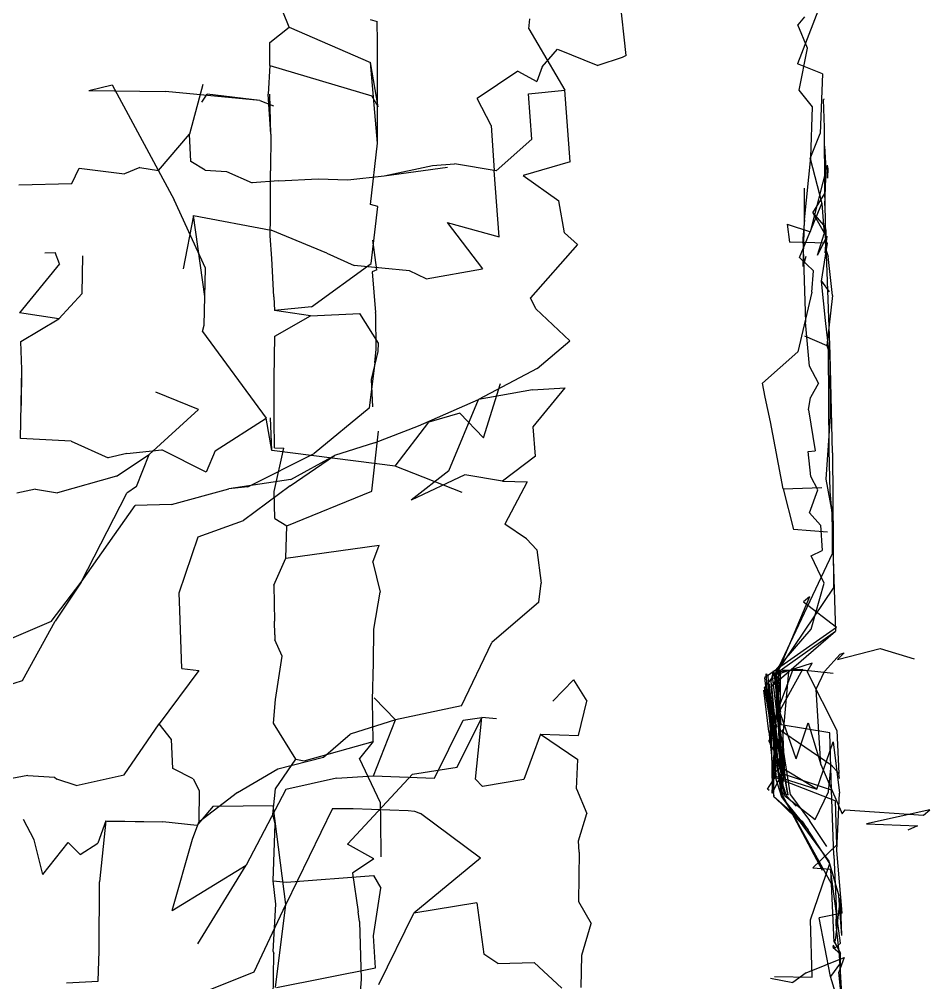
# Model space of a CAD drawing. Extents: x -23.68 to -18.89, y 7.35 to 15.59.
# Drawn here: x -22.01 to -18.95, y 8.992 to 12.233 of the extents above; entities that cross this region are included whole.
import ezdxf

# ---------------------------------------------------------------- set-up
doc = ezdxf.new("R2010")
doc.units = 0

msp = doc.modelspace()

# ---------------------------------------------------------------- linework, layer by layer
at = {"layer": 'SKELETON'}
for p, q in [((-19.969999, 12.111, -1.114), (-20.004, 12.423, -1.121)), ((-21.103001, 12.206, 2.561), (-21.15, 12.325, 2.424)), ((-19.323999, 12.266, -0.994), (-19.393999, 12.083, -1.103)), ((-20.830999, 12.232, 2.539), (-20.806999, 12.225, 2.537)), ((-20.806, 12.156, 2.536), (-20.806999, 12.225, 2.537)), ((-20.297001, 12.201, 2.908), (-20.294001, 12.234, 2.905)), ((-19.371, 12.241, 4.017), (-19.393, 12.214, 4.016)), ((-21.167999, 12.155, 2.457), (-21.103001, 12.206, 2.561)), ((-21.103001, 12.206, 2.561), (-20.83, 12.088, 2.54)), ((-20.297001, 12.201, 2.908), (-20.176001, 11.994, 2.84)), ((-19.361, 12.136, 4.029), (-19.393, 12.214, 4.016)), ((-21.167999, 12.078, 2.505), (-21.167999, 12.155, 2.457)), ((-20.806, 11.816, 2.536), (-20.806, 12.156, 2.536)), ((-20.253, 12.073, -1.107), (-20.201, 12.132, -1.115)), ((-20.201, 12.132, -1.115), (-20.066, 12.077, -1.113)), ((-19.389, 11.995, 4.009), (-19.361, 12.136, 4.029)), ((-20.806, 11.816, 2.536), (-20.83, 12.088, 2.54)), ((-20.804001, 11.938, 2.536), (-20.83, 12.088, 2.54)), ((-19.983999, 12.104, -1.112), (-20.066, 12.077, -1.113)), ((-19.969999, 12.111, -1.114), (-19.983999, 12.104, -1.112)), ((-21.167999, 12.078, 2.505), (-21.174, 11.981, 2.55)), ((-21.167999, 12.078, 2.505), (-20.825001, 11.976, 2.536)), ((-20.334, 12.058, -0.98), (-20.471001, 11.966, -1.112)), ((-20.334, 12.058, -0.98), (-20.271, 12.024, -1.003)), ((-20.253, 12.073, -1.107), (-20.271, 12.024, -1.003)), ((-19.309999, 12.049, -1.094), (-19.393999, 12.083, -1.103)), ((-19.309999, 12.049, -1.094), (-19.318001, 11.849, -1.106)), ((-21.775999, 11.993, -1.111), (-21.698, 12.012, -1.104)), ((-21.775999, 11.993, -1.111), (-21.518, 11.99, -1.117)), ((-21.698, 12.012, -1.104), (-21.489, 11.626, -1.106)), ((-21.201, 11.96, -1.122), (-21.518, 11.99, -1.117)), ((-21.393, 12.014, 3.227), (-21.438, 11.846, 3.224)), ((-20.299, 11.982, 2.909), (-20.176001, 11.994, 2.84)), ((-20.159, 11.753, 2.833), (-20.176001, 11.994, 2.84)), ((-19.344, 11.939, 4.013), (-19.389, 11.995, 4.009)), ((-21.396999, 11.954, -1.464), (-21.379, 11.981, -1.118)), ((-21.201, 11.96, -1.122), (-21.379, 11.981, -1.118)), ((-21.201, 11.96, -1.122), (-21.156, 11.942, -1.123)), ((-21.165001, 11.847, 2.499), (-21.174, 11.981, 2.55)), ((-21.165001, 11.847, 2.499), (-21.167999, 11.981, 2.362)), ((-21.167, 11.879, 2.371), (-21.167999, 11.981, 2.362)), ((-20.804001, 11.938, 2.536), (-20.825001, 11.976, 2.536)), ((-20.424, 11.876, -1.108), (-20.471001, 11.966, -1.112)), ((-20.287001, 11.83, 2.902), (-20.299, 11.982, 2.909)), ((-19.305, 11.964, 0.884), (-19.306999, 11.963, 0.891)), ((-19.304001, 11.869, 0.919), (-19.306999, 11.963, 0.891)), ((-19.35, 11.768, 4.029), (-19.344, 11.939, 4.013)), ((-20.424, 11.876, -1.108), (-20.414, 11.724, -1.109)), ((-19.302999, 11.658, 0.963), (-19.304001, 11.869, 0.919)), ((-21.542, 11.724, 3.215), (-21.438, 11.846, 3.224)), ((-21.433001, 11.755, 3.224), (-21.438, 11.846, 3.224)), ((-21.165001, 11.847, 2.499), (-21.166, 11.723, 2.37)), ((-20.287001, 11.83, 2.902), (-20.407, 11.723, 3.037)), ((-19.351999, 11.765, -1.104), (-19.318001, 11.849, -1.106)), ((-20.83, 11.61, 2.546), (-20.806, 11.816, 2.536)), ((-19.298, 11.73, 0.097), (-19.302, 11.806, 0.317)), ((-19.371, 11.558, 4.012), (-19.35, 11.768, 4.029)), ((-19.351999, 11.765, -1.104), (-19.313, 11.613, -0.992)), ((-21.833, 11.681, 3.105), (-21.809, 11.732, 3.157)), ((-21.809, 11.732, 3.157), (-21.656, 11.713, 3.197)), ((-21.605, 11.735, 3.175), (-21.656, 11.713, 3.197)), ((-21.605, 11.735, 3.175), (-21.542, 11.724, 3.215)), ((-21.385, 11.725, 3.228), (-21.433001, 11.755, 3.224)), ((-20.784, 11.706, 3.155), (-20.621, 11.741, 3.123)), ((-20.784, 11.706, 3.155), (-20.570999, 11.736, 3.108)), ((-20.621, 11.741, 3.123), (-20.547001, 11.747, 3.069)), ((-20.407, 11.723, 3.037), (-20.547001, 11.747, 3.069)), ((-20.159, 11.753, 2.833), (-20.316, 11.707, 2.944)), ((-19.351, 11.518, 2.838), (-19.292999, 11.742, 3.06)), ((-19.292, 11.736, 3.085), (-19.292999, 11.742, 3.06)), ((-19.292999, 11.699, 3.247), (-19.292, 11.736, 3.085)), ((-19.292, 11.732, 3.258), (-19.292999, 11.699, 3.247)), ((-21.385, 11.725, 3.228), (-21.313999, 11.721, 3.232)), ((-21.313999, 11.721, 3.232), (-21.226999, 11.683, 3.194)), ((-21.166, 11.698, 2.358), (-21.166, 11.723, 2.37)), ((-20.906, 11.693, 3.153), (-20.784, 11.706, 3.155)), ((-20.396999, 11.501, -1.029), (-20.414, 11.724, -1.109)), ((-20.316, 11.707, 2.944), (-20.197001, 11.622, 2.926)), ((-19.302, 11.607, 0.107), (-19.298, 11.73, 0.097)), ((-22.011, 11.676, 3.043), (-21.833, 11.681, 3.105)), ((-21.139, 11.69, 3.181), (-21.226999, 11.683, 3.194)), ((-21.166, 11.569, 2.37), (-21.166, 11.698, 2.358)), ((-21.139, 11.69, 3.181), (-21.006001, 11.696, 3.177)), ((-21.006001, 11.696, 3.177), (-20.906, 11.693, 3.153)), ((-19.371, 11.558, 4.012), (-19.371, 11.665, 4.014)), ((-19.343, 11.582, 0.439), (-19.302999, 11.647, 0.306)), ((-19.299, 11.505, 0.954), (-19.302999, 11.658, 0.963)), ((-19.302999, 11.647, 0.306), (-19.302, 11.607, 0.107)), ((-21.384001, 11.396, -1.119), (-21.489, 11.626, -1.106)), ((-20.805, 11.603, 2.535), (-20.83, 11.61, 2.546)), ((-20.827, 11.411, 2.536), (-20.805, 11.603, 2.535)), ((-20.177, 11.515, 2.915), (-20.197001, 11.622, 2.926)), ((-19.388, 11.432, -0.942), (-19.313, 11.613, -0.992)), ((-19.313, 11.613, -0.992), (-19.305, 11.511, -0.795)), ((-21.424999, 11.573, -1.122), (-21.459, 11.394, -1.07)), ((-21.386, 11.301, -1.137), (-21.424999, 11.573, -1.122)), ((-21.424999, 11.573, -1.122), (-21.163, 11.524, -1.119)), ((-21.167, 11.505, 2.548), (-21.166, 11.569, 2.37)), ((-19.343, 11.582, 0.439), (-19.299999, 11.533, 0.234)), ((-19.343, 11.582, 0.439), (-19.299, 11.505, 0.954)), ((-20.572001, 11.55, -1.042), (-20.396999, 11.501, -1.029)), ((-20.572001, 11.55, -1.042), (-20.452999, 11.394, -1.092)), ((-19.429001, 11.544, 2.838), (-19.421, 11.483, 2.715)), ((-19.429001, 11.544, 2.838), (-19.351, 11.518, 2.838)), ((-19.371, 11.558, 4.012), (-19.377001, 11.496, 4.023)), ((-19.375, 11.402, 4.019), (-19.371, 11.558, 4.012)), ((-21.160999, 11.428, 2.51), (-21.167, 11.505, 2.548)), ((-20.976, 11.446, -1.107), (-21.163, 11.524, -1.119)), ((-20.134001, 11.476, 2.834), (-20.177, 11.515, 2.915)), ((-19.327, 11.44, -0.61), (-19.305, 11.511, -0.795)), ((-19.299, 11.525, 0.13), (-19.301001, 11.447, -0.293)), ((-19.299, 11.459, 0.18), (-19.299999, 11.533, 0.234)), ((-19.299, 11.525, 0.13), (-19.299, 11.459, 0.18)), ((-19.285, 11.107, 1.222), (-19.299, 11.505, 0.954)), ((-19.296, 11.481, 0.949), (-19.299, 11.505, 0.954)), ((-20.808001, 11.39, 3.179), (-20.822001, 11.49, 3.179)), ((-20.134001, 11.476, 2.834), (-20.292, 11.296, 2.835)), ((-19.294001, 11.48, 2.661), (-19.421, 11.483, 2.715)), ((-19.377001, 11.496, 4.023), (-19.367001, 11.214, 4.037)), ((-19.327, 11.44, -0.61), (-19.295, 11.503, -0.422)), ((-19.313999, 11.352, 2.519), (-19.294001, 11.48, 2.661)), ((-19.301001, 11.447, -0.293), (-19.295, 11.503, -0.422)), ((-21.924, 11.447, -0.697), (-21.889, 11.449, -0.762)), ((-21.875, 11.41, -0.788), (-21.889, 11.449, -0.762)), ((-20.976, 11.446, -1.107), (-20.885, 11.405, -1.102)), ((-19.299, 11.459, 0.18), (-19.291, 11.435, 0.326)), ((-21.875, 11.41, -0.788), (-22.009001, 11.246, -0.796)), ((-21.799, 11.311, -1.106), (-21.796, 11.437, -1.11)), ((-21.155001, 11.3, 2.381), (-21.160999, 11.428, 2.51)), ((-21.028, 11.266, 2.579), (-20.827, 11.411, 2.536)), ((-19.341, 11.387, -1.092), (-19.388, 11.432, -0.942)), ((-19.375, 11.402, 4.019), (-19.365, 11.436, 4.037)), ((-19.277, 11.304, 0.349), (-19.291, 11.435, 0.326)), ((-21.389, 11.204, -1.142), (-21.384001, 11.396, -1.119)), ((-20.698999, 11.387, -1.107), (-20.885, 11.405, -1.102)), ((-20.808001, 11.39, 3.179), (-20.823999, 11.383, 3.182)), ((-20.823999, 11.383, 3.182), (-20.813, 11.247, 3.182)), ((-20.643, 11.36, -1.109), (-20.698999, 11.387, -1.107)), ((-20.643, 11.36, -1.109), (-20.452999, 11.394, -1.092)), ((-19.346001, 11.315, -1.103), (-19.341, 11.387, -1.092)), ((-19.299999, 11.22, 2.512), (-19.313999, 11.352, 2.519)), ((-19.313999, 11.352, 2.519), (-19.288, 11.316, 2.716)), ((-21.877001, 11.225, -0.795), (-21.799, 11.311, -1.106)), ((-19.346001, 11.315, -1.103), (-19.393, 11.115, -1.106)), ((-21.389, 11.204, -1.142), (-21.386, 11.301, -1.137)), ((-21.155001, 11.3, 2.381), (-21.152, 11.254, 2.506)), ((-20.274, 11.259, 2.89), (-20.292, 11.296, 2.835)), ((-19.277, 11.304, 0.349), (-19.296, 11.136, 0.561)), ((-21.877001, 11.225, -0.795), (-22.009001, 11.246, -0.796)), ((-21.028, 11.266, 2.579), (-21.152, 11.254, 2.506)), ((-21.031, 11.236, 2.567), (-21.152, 11.254, 2.506)), ((-20.812, 11.241, 3.182), (-20.813, 11.247, 3.182)), ((-20.274, 11.259, 2.89), (-20.16, 11.151, 2.843)), ((-22.004999, 11.149, -0.815), (-21.877001, 11.225, -0.795)), ((-21.150999, 11.167, 2.502), (-21.031, 11.236, 2.567)), ((-21.031, 11.236, 2.567), (-20.865, 11.243, 2.567)), ((-20.802999, 11.144, 2.536), (-20.865, 11.243, 2.567)), ((-20.811001, 11.122, 3.182), (-20.812, 11.241, 3.182)), ((-19.354, 11.066, 4.043), (-19.367001, 11.214, 4.037)), ((-19.285, 11.083, 2.499), (-19.299999, 11.22, 2.512)), ((-21.393999, 11.183, -1.117), (-21.389, 11.204, -1.142)), ((-21.393999, 11.183, -1.117), (-21.18, 10.891, -1.115)), ((-22.000999, 11.055, -0.833), (-22.004999, 11.149, -0.815)), ((-21.153, 11.026, 2.385), (-21.150999, 11.167, 2.502)), ((-20.268999, 11.058, 2.882), (-20.16, 11.151, 2.843)), ((-19.371, 11.168, 0.443), (-19.296, 11.136, 0.561)), ((-20.826, 11.021, 2.535), (-20.804001, 11.116, 2.538)), ((-20.815001, 11.079, 3.182), (-20.811001, 11.122, 3.182)), ((-20.804001, 11.116, 2.538), (-20.802999, 11.144, 2.536)), ((-19.393, 11.115, -1.106), (-19.511999, 11.009, -1.092)), ((-19.296, 11.136, 0.561), (-19.290001, 11.119, 0.624)), ((-19.288, 10.784, 0.91), (-19.290001, 11.119, 0.624)), ((-19.277, 10.775, 1.302), (-19.285, 11.107, 1.222)), ((-19.283001, 10.897, 2.552), (-19.285, 11.083, 2.499)), ((-22.006001, 10.823, -0.759), (-22.000999, 11.055, -0.833)), ((-22.003, 10.934, -0.837), (-22.000999, 11.055, -0.833)), ((-20.815001, 11.079, 3.182), (-20.834, 10.925, 3.187)), ((-20.268999, 11.058, 2.882), (-20.466, 10.954, 3.067)), ((-19.323999, 11.009, 4.012), (-19.354, 11.066, 4.043)), ((-21.153, 10.886, 2.386), (-21.153, 11.026, 2.385)), ((-20.822001, 10.929, 2.534), (-20.826, 11.021, 2.535)), ((-20.285, 10.987, 2.833), (-20.466, 10.954, 3.067)), ((-20.450001, 10.825, -1.102), (-20.393, 11.008, -1.102)), ((-20.285, 10.987, 2.833), (-20.174999, 10.993, 2.836)), ((-20.283001, 10.862, 2.832), (-20.174999, 10.993, 2.836)), ((-19.503, 10.962, -1.104), (-19.511999, 11.009, -1.092)), ((-19.323999, 11.009, 4.012), (-19.351, 10.961, 4.042)), ((-21.408001, 10.92, 3.221), (-21.551001, 10.979, 3.209)), ((-20.667999, 10.866, 3.144), (-20.466, 10.954, 3.067)), ((-20.566, 10.714, 3.117), (-20.466, 10.954, 3.067)), ((-19.485001, 10.879, -1.104), (-19.503, 10.962, -1.104)), ((-19.357, 10.919, 4.018), (-19.351, 10.961, 4.042)), ((-20.834, 10.925, 3.187), (-21.018999, 10.772, 3.218)), ((-21.408001, 10.92, 3.221), (-21.573999, 10.769, 3.203)), ((-21.351999, 10.782, -1.17), (-21.18, 10.891, -1.115)), ((-21.160999, 10.783, -1.11), (-21.18, 10.891, -1.115)), ((-21.160999, 10.783, -1.11), (-21.166, 10.892, -1.115)), ((-20.528999, 10.908, -1.101), (-20.634001, 10.878, -1.102)), ((-20.528999, 10.908, -1.101), (-20.450001, 10.825, -1.102)), ((-19.357, 10.919, 4.018), (-19.334999, 10.782, 4.037)), ((-19.298, 10.686, 2.532), (-19.283001, 10.897, 2.552)), ((-21.152, 10.792, 2.396), (-21.153, 10.886, 2.386)), ((-20.816, 10.808, 3.181), (-20.667999, 10.866, 3.144)), ((-20.747, 10.73, -1.107), (-20.634001, 10.878, -1.102)), ((-20.275, 10.764, 2.907), (-20.283001, 10.862, 2.832)), ((-19.443001, 10.654, -1.102), (-19.485001, 10.879, -1.104)), ((-20.825001, 10.646, 2.537), (-20.802999, 10.848, 2.537)), ((-21.836, 10.814, -1.103), (-22.006001, 10.823, -0.759)), ((-21.836, 10.814, -1.103), (-21.711, 10.758, -1.092)), ((-21.152, 10.792, 2.396), (-21.121, 10.79, 2.557)), ((-20.816, 10.808, 3.181), (-20.950001, 10.766, 3.196)), ((-21.649, 10.773, -1.106), (-21.711, 10.758, -1.092)), ((-21.683001, 10.696, 3.156), (-21.573999, 10.769, 3.203)), ((-21.649, 10.773, -1.106), (-21.531, 10.785, -1.107)), ((-21.615999, 10.662, 3.181), (-21.573999, 10.769, 3.203)), ((-21.382, 10.71, -1.086), (-21.531, 10.785, -1.107)), ((-21.351999, 10.782, -1.17), (-21.382, 10.71, -1.086)), ((-21.242001, 10.66, 3.228), (-21.018999, 10.772, 3.218)), ((-20.747, 10.73, -1.107), (-21.160999, 10.783, -1.11)), ((-21.153, 10.645, 2.385), (-21.121, 10.79, 2.557)), ((-21.1, 10.664, 3.211), (-20.950001, 10.766, 3.196)), ((-21.097, 10.685, 3.18), (-20.950001, 10.766, 3.196)), ((-20.275, 10.764, 2.907), (-20.386, 10.68, 3.024)), ((-19.358999, 10.779, 4.023), (-19.334999, 10.782, 4.037)), ((-19.35, 10.695, 4.02), (-19.358999, 10.779, 4.023)), ((-19.285, 10.645, 0.923), (-19.288, 10.784, 0.91)), ((-19.277, 10.775, 1.302), (-19.273001, 10.32, 1.476)), ((-20.521, 10.641, -1.1), (-20.747, 10.73, -1.107)), ((-21.683001, 10.696, 3.156), (-21.881001, 10.64, 3.127)), ((-20.566, 10.714, 3.117), (-20.693001, 10.615, 3.153)), ((-20.511999, 10.701, 3.046), (-20.693001, 10.615, 3.153)), ((-20.386, 10.68, 3.024), (-20.511999, 10.701, 3.046)), ((-19.326, 10.65, 4.038), (-19.35, 10.695, 4.02)), ((-21.615999, 10.662, 3.181), (-21.649, 10.639, 3.189)), ((-21.097, 10.685, 3.18), (-21.306, 10.654, 3.227)), ((-21.1, 10.664, 3.211), (-21.256001, 10.547, 3.229)), ((-20.386, 10.68, 3.024), (-20.302999, 10.677, 2.983)), ((-20.302999, 10.677, 2.983), (-20.378, 10.535, 3.031)), ((-19.277, 10.571, 2.509), (-19.298, 10.686, 2.532)), ((-21.955, 10.653, 3.09), (-22.018, 10.639, 3.08)), ((-21.955, 10.653, 3.09), (-21.881001, 10.64, 3.127)), ((-21.802, 10.34, 3.149), (-21.649, 10.639, 3.189)), ((-21.497999, 10.601, 3.212), (-21.306, 10.654, 3.227)), ((-21.242001, 10.66, 3.228), (-21.306, 10.654, 3.227)), ((-21.150999, 10.554, 2.367), (-21.153, 10.645, 2.385)), ((-21.111, 10.529, 2.56), (-20.825001, 10.646, 2.537)), ((-19.443001, 10.654, -1.102), (-19.313, 10.658, -1.102)), ((-19.443001, 10.654, -1.102), (-19.408001, 10.517, -1.098)), ((-19.354, 10.573, 4.018), (-19.326, 10.65, 4.038)), ((-19.280001, 10.594, 0.913), (-19.285, 10.645, 0.923)), ((-21.802, 10.34, 3.149), (-21.620001, 10.598, 3.199)), ((-21.497999, 10.601, 3.212), (-21.620001, 10.598, 3.199)), ((-19.316999, 10.532, 4.039), (-19.354, 10.573, 4.018)), ((-19.280001, 10.594, 0.913), (-19.267, 10.175, 1.044)), ((-19.277, 10.436, 2.513), (-19.277, 10.571, 2.509)), ((-21.409, 10.492, 3.221), (-21.256001, 10.547, 3.229)), ((-21.150999, 10.554, 2.367), (-21.111, 10.529, 2.56)), ((-20.305, 10.485, 2.996), (-20.378, 10.535, 3.031)), ((-19.316999, 10.532, 4.039), (-19.312, 10.446, 4.04)), ((-21.114, 10.42, 2.558), (-21.111, 10.529, 2.56)), ((-19.292999, 10.508, -1.099), (-19.408001, 10.517, -1.098)), ((-21.473, 10.304, 3.216), (-21.409, 10.492, 3.221)), ((-20.271, 10.449, 2.907), (-20.305, 10.485, 2.996)), ((-21.114, 10.42, 2.558), (-20.799999, 10.464, 2.535)), ((-20.822001, 10.407, 2.534), (-20.799999, 10.464, 2.535)), ((-20.271, 10.449, 2.907), (-20.256001, 10.336, 2.849)), ((-19.465, 10.037, 2.698), (-19.277, 10.436, 2.513)), ((-19.348, 10.428, 4.018), (-19.312, 10.446, 4.04)), ((-21.155001, 10.33, 2.515), (-21.114, 10.42, 2.558)), ((-20.822001, 10.407, 2.534), (-20.797001, 10.306, 2.563)), ((-19.305, 10.336, 4.04), (-19.348, 10.428, 4.018)), ((-21.903, 10.207, 3.119), (-21.802, 10.34, 3.149)), ((-21.802, 10.34, 3.149), (-21.889, 10.209, 3.123)), ((-21.155001, 10.33, 2.515), (-21.152, 10.209, 2.35)), ((-20.818001, 10.182, 2.534), (-20.797001, 10.306, 2.563)), ((-20.264, 10.273, 2.974), (-20.256001, 10.336, 2.849)), ((-19.471001, 10.027, 1.68), (-19.273001, 10.32, 1.476)), ((-19.348, 10.182, 4.029), (-19.305, 10.336, 4.04)), ((-21.469999, 10.245, 3.216), (-21.473, 10.304, 3.216)), ((-20.264, 10.273, 2.974), (-20.422001, 10.137, 3.056)), ((-19.354, 10.29, -1.076), (-19.469, 10.017, -1)), ((-19.354, 10.29, -1.076), (-19.374001, 10.274, -1.041)), ((-19.374001, 10.274, -1.041), (-19.263, 10.188, -0.661)), ((-21.464001, 10.049, 3.221), (-21.469999, 10.245, 3.216)), ((-21.999001, 10.009, 3.078), (-21.889, 10.209, 3.123)), ((-21.150999, 10.163, 2.36), (-21.152, 10.209, 2.35)), ((-21.903, 10.207, 3.119), (-22.261999, 10.054, 2.965)), ((-20.819, 10.069, 2.534), (-20.818001, 10.182, 2.534)), ((-19.495001, 10.026, -0.371), (-19.263, 10.188, -0.661)), ((-19.466999, 10.044, 4.154), (-19.348, 10.182, 4.029)), ((-21.150999, 10.163, 2.36), (-21.150999, 10.146, 2.357)), ((-21.125999, 10.091, 2.551), (-21.150999, 10.146, 2.357)), ((-19.481001, 9.99, 1.122), (-19.267, 10.175, 1.044)), ((-19.479, 10.024, 1.307), (-19.267, 10.175, 1.044)), ((-20.524, 9.924, 3.099), (-20.422001, 10.137, 3.056)), ((-19.26, 10.08, 4.998), (-19.115999, 10.117, 5.1)), ((-19.115999, 10.117, 5.1), (-19.002001, 10.082, 5.122)), ((-21.149, 9.945, 2.524), (-21.125999, 10.091, 2.551)), ((-19.304001, 10.039, 4.776), (-19.250999, 10.098, 4.821)), ((-19.238001, 10.102, 4.885), (-19.26, 10.08, 4.998)), ((-19.250999, 10.098, 4.821), (-19.238001, 10.102, 4.885)), ((-21.464001, 10.049, 3.221), (-21.406, 10.043, 3.221)), ((-20.823, 9.943, 2.538), (-20.819, 10.069, 2.534)), ((-19.476, 9.867, 3.925), (-19.377001, 10.047, 3.853)), ((-19.476, 9.867, 3.925), (-19.409, 10.047, 3.917)), ((-19.344999, 10.067, 1.513), (-19.471001, 10.027, 1.68)), ((-19.455999, 10.039, 3.688), (-19.377001, 10.047, 3.853)), ((-19.275, 10.033, 3.948), (-19.409, 10.047, 3.917)), ((-19.362, 10.038, 1.458), (-19.344999, 10.067, 1.513)), ((-21.406, 10.043, 3.221), (-21.540001, 9.863, 3.211)), ((-19.481001, 10.018, -0.768), (-19.504999, 9.985, -0.484)), ((-19.495001, 10.026, -0.371), (-19.504, 10.019, -0.245)), ((-19.486, 9.862, 0.022), (-19.504, 10.019, -0.245)), ((-19.486, 9.862, 0.022), (-19.5, 10.031, 0.056)), ((-19.5, 10.031, 0.056), (-19.493999, 10.024, 0.146)), ((-19.493999, 10.024, 0.146), (-19.482, 9.851, 0.316)), ((-19.476, 10.041, 3.358), (-19.483, 10.009, 3.47)), ((-19.451, 10.035, 0.825), (-19.481001, 9.99, 1.122)), ((-19.481001, 10.018, -0.768), (-19.469, 10.017, -1)), ((-19.479, 10.024, 1.307), (-19.458, 9.847, 1.515)), ((-19.476, 10.041, 3.358), (-19.451, 9.903, 3.317)), ((-19.471001, 9.815, 3.61), (-19.455999, 10.039, 3.688)), ((-19.455999, 9.832, 3.012), (-19.471001, 10.036, 3.02)), ((-19.451, 10.035, 0.825), (-19.471001, 9.836, 0.923)), ((-19.452999, 9.847, 1.815), (-19.471001, 10.027, 1.68)), ((-19.357, 10.041, 4.049), (-19.466999, 10.044, 4.154)), ((-19.466999, 10.044, 4.154), (-19.459999, 9.923, 4.225)), ((-19.451, 10.037, 1.837), (-19.466999, 10.028, 1.89)), ((-19.465, 10.037, 2.698), (-19.466999, 10.027, 2.861)), ((-19.466999, 10.027, 2.861), (-19.452999, 9.715, 3.01)), ((-19.448999, 9.86, 2.713), (-19.465, 10.037, 2.698)), ((-19.452999, 9.847, 1.815), (-19.451, 10.037, 1.837)), ((-19.445, 9.799, 2.114), (-19.424, 10.038, 2.16)), ((-19.362, 10.038, 1.458), (-19.261999, 9.841, 1.468)), ((-19.332001, 9.98, 4.676), (-19.304001, 10.039, 4.776)), ((-22.26, 9.926, 2.966), (-21.999001, 10.009, 3.078)), ((-20.146999, 10.011, 2.914), (-20.216999, 9.939, 2.968)), ((-20.146999, 10.011, 2.914), (-20.103001, 9.94, 2.836)), ((-19.483, 9.854, -0.278), (-19.504999, 9.985, -0.484)), ((-19.489, 9.998, 0.428), (-19.493999, 9.973, 0.324)), ((-19.48, 9.903, 0.615), (-19.489, 9.998, 0.428)), ((-19.471001, 9.815, 3.61), (-19.483, 10.009, 3.47)), ((-19.469, 9.872, 1.221), (-19.481001, 9.99, 1.122)), ((-20.745001, 9.877, 3.17), (-20.816999, 9.951, 3.185)), ((-19.464001, 9.855, -0.898), (-19.507999, 9.976, -0.757)), ((-19.490999, 9.838, -0.578), (-19.507999, 9.976, -0.757)), ((-19.493999, 9.973, 0.324), (-19.482, 9.851, 0.316)), ((-19.316, 9.726, 4.69), (-19.332001, 9.98, 4.676)), ((-21.156, 9.865, 2.539), (-21.149, 9.945, 2.524)), ((-20.820999, 9.804, 2.538), (-20.823, 9.943, 2.538)), ((-20.524, 9.924, 3.099), (-20.745001, 9.877, 3.17)), ((-20.131001, 9.824, 2.846), (-20.103001, 9.94, 2.836)), ((-19.448999, 9.716, 4.224), (-19.459999, 9.923, 4.225)), ((-19.399, 9.746, 4.402), (-19.459999, 9.923, 4.225)), ((-20.538, 9.718, 3.096), (-20.455, 9.885, 3.072)), ((-20.518, 9.876, 3.101), (-20.455, 9.885, 3.072)), ((-20.476999, 9.677, 3.071), (-20.455, 9.885, 3.072)), ((-20.406, 9.88, 3.052), (-20.455, 9.885, 3.072)), ((-19.473, 9.772, 0.62), (-19.48, 9.903, 0.615)), ((-21.658001, 9.692, 3.147), (-21.540001, 9.863, 3.211)), ((-21.497999, 9.811, 3.21), (-21.540001, 9.863, 3.211)), ((-21.080999, 9.744, 2.541), (-21.156, 9.865, 2.539)), ((-20.745001, 9.877, 3.17), (-20.898001, 9.828, 3.205)), ((-20.819, 9.688, 3.145), (-20.745001, 9.877, 3.17)), ((-20.614, 9.681, 3.108), (-20.518, 9.876, 3.101)), ((-19.464001, 9.855, -0.898), (-19.490999, 9.806, -0.878)), ((-19.474001, 9.619, 0.068), (-19.486, 9.862, 0.022)), ((-19.483, 9.854, -0.278), (-19.448, 9.618, -0.074)), ((-19.476, 9.867, 3.925), (-19.466999, 9.687, 3.933)), ((-19.438, 9.622, 1.284), (-19.469, 9.872, 1.221)), ((-19.458, 9.705, 1.222), (-19.469, 9.872, 1.221)), ((-19.285999, 9.833, 2.518), (-19.448999, 9.86, 2.713)), ((-19.399, 9.746, 4.402), (-19.358999, 9.867, 4.56)), ((-19.358999, 9.867, 4.56), (-19.316, 9.726, 4.69)), ((-20.987, 9.751, 3.202), (-20.898001, 9.828, 3.205)), ((-20.257999, 9.829, 2.908), (-20.313999, 9.676, 3)), ((-20.257999, 9.829, 2.908), (-20.132999, 9.743, 2.85)), ((-20.257999, 9.829, 2.908), (-20.131001, 9.824, 2.846)), ((-19.490999, 9.838, -0.578), (-19.476, 9.706, -0.275)), ((-19.481001, 9.783, 0.324), (-19.482, 9.851, 0.316)), ((-19.471001, 9.836, 0.923), (-19.468, 9.69, 0.783)), ((-19.458, 9.847, 1.515), (-19.281, 9.725, 1.473)), ((-19.427999, 9.631, 3.18), (-19.455999, 9.832, 3.012)), ((-19.452999, 9.715, 3.01), (-19.455999, 9.832, 3.012)), ((-19.417999, 9.624, 1.775), (-19.452999, 9.847, 1.815)), ((-19.452999, 9.847, 1.815), (-19.448999, 9.63, 1.993)), ((-19.445, 9.844, 2.411), (-19.438, 9.693, 2.414)), ((-19.280001, 9.64, 2.516), (-19.285999, 9.833, 2.518)), ((-19.261999, 9.841, 1.468), (-19.256001, 9.696, 1.52)), ((-21.493999, 9.713, 3.206), (-21.497999, 9.811, 3.21)), ((-21.052, 9.739, 2.573), (-20.820999, 9.804, 2.538)), ((-20.820999, 9.804, 2.538), (-20.865999, 9.747, 2.597)), ((-19.447001, 9.723, -0.885), (-19.490999, 9.806, -0.878)), ((-19.479, 9.63, 3.567), (-19.471001, 9.815, 3.61)), ((-19.458, 9.812, 3.309), (-19.466, 9.773, 3.32)), ((-19.427999, 9.631, 3.18), (-19.458, 9.812, 3.309)), ((-19.445, 9.799, 2.114), (-19.448, 9.632, 2.251)), ((-19.441999, 9.688, 2.119), (-19.445, 9.799, 2.114)), ((-19.329, 9.643, 4.079), (-19.275, 9.803, 4.016)), ((-19.275, 9.803, 4.016), (-19.253, 9.63, 4.034)), ((-19.478001, 9.646, 0.364), (-19.481001, 9.783, 0.324)), ((-19.474001, 9.632, 0.562), (-19.473, 9.772, 0.62)), ((-19.473, 9.772, 0.62), (-19.444, 9.62, 0.706)), ((-19.473, 9.772, 0.62), (-19.468, 9.69, 0.783)), ((-19.448, 9.692, 3.475), (-19.466, 9.773, 3.32)), ((-21.149, 9.645, 2.36), (-21.080999, 9.744, 2.541)), ((-21.141001, 9.712, 3.214), (-20.987, 9.751, 3.202)), ((-21.080999, 9.744, 2.541), (-21.052, 9.739, 2.573)), ((-20.796, 9.598, 2.535), (-20.865999, 9.747, 2.597)), ((-20.136999, 9.645, 2.89), (-20.132999, 9.743, 2.85)), ((-19.481001, 9.687, -0.88), (-19.447001, 9.723, -0.885)), ((-19.316, 9.726, 4.69), (-19.243999, 9.561, 4.761)), ((-19.290001, 9.635, 1.528), (-19.281, 9.725, 1.473)), ((-19.281, 9.725, 1.473), (-19.256001, 9.696, 1.52)), ((-21.819, 9.656, 3.125), (-21.658001, 9.692, 3.147)), ((-21.426001, 9.678, 3.177), (-21.493999, 9.713, 3.206)), ((-21.277, 9.632, 3.229), (-21.141001, 9.712, 3.214)), ((-20.818001, 9.554, 3.189), (-20.688, 9.694, 3.112)), ((-20.688, 9.694, 3.112), (-20.538, 9.718, 3.096)), ((-19.479, 9.63, 3.567), (-19.448, 9.692, 3.475)), ((-19.476, 9.706, -0.275), (-19.448, 9.618, -0.074)), ((-19.431, 9.621, 1.204), (-19.458, 9.705, 1.222)), ((-19.329, 9.643, 4.079), (-19.448999, 9.716, 4.224)), ((-19.426001, 9.624, 2.416), (-19.438, 9.693, 2.414)), ((-19.280001, 9.64, 2.516), (-19.438, 9.693, 2.414)), ((-19.253, 9.679, 1.538), (-19.256001, 9.696, 1.52)), ((-21.981001, 9.689, 3.039), (-22.219999, 9.645, 2.963)), ((-21.981001, 9.689, 3.039), (-21.892, 9.684, 3.071)), ((-21.892, 9.684, 3.071), (-21.884001, 9.677, 3.074)), ((-21.819, 9.656, 3.125), (-21.884001, 9.677, 3.074)), ((-21.426001, 9.678, 3.177), (-21.405001, 9.639, 3.221)), ((-20.944, 9.68, 3.177), (-21.114, 9.642, 3.227)), ((-20.944, 9.68, 3.177), (-20.819, 9.688, 3.145)), ((-20.819, 9.688, 3.145), (-20.614, 9.681, 3.108)), ((-20.476999, 9.677, 3.071), (-20.452999, 9.653, 3.078)), ((-20.313999, 9.676, 3), (-20.452999, 9.653, 3.078)), ((-19.495001, 9.644, 3.859), (-19.466999, 9.687, 3.933)), ((-19.268, 9.604, -0.988), (-19.481001, 9.687, -0.88)), ((-19.466999, 9.687, 3.933), (-19.329, 9.643, 4.079)), ((-19.441999, 9.688, 2.119), (-19.448, 9.632, 2.006)), ((-21.405001, 9.639, 3.221), (-21.406, 9.532, 3.222)), ((-21.277, 9.632, 3.229), (-21.406, 9.532, 3.222)), ((-21.114, 9.642, 3.227), (-21.247, 9.388, 3.232)), ((-21.158001, 9.558, 2.355), (-21.149, 9.645, 2.36)), ((-20.136999, 9.645, 2.89), (-20.101999, 9.562, 2.835)), ((-19.49, 9.639, 3.805), (-19.495001, 9.644, 3.859)), ((-19.473, 9.621, 0.118), (-19.478001, 9.646, 0.364)), ((-19.448999, 9.63, 1.993), (-19.448, 9.632, 2.006)), ((-19.448, 9.632, 2.251), (-19.426001, 9.624, 2.416)), ((-19.334999, 9.541, 1.463), (-19.290001, 9.635, 1.528)), ((-19.271999, 9.421, 2.517), (-19.280001, 9.64, 2.516)), ((-19.261999, 9.437, 4.007), (-19.253, 9.63, 4.034)), ((-20.795, 9.542, 2.536), (-20.796, 9.598, 2.535)), ((-19.474001, 9.619, 0.068), (-19.358999, 9.507, 0.195)), ((-19.474001, 9.619, 0.068), (-19.375999, 9.534, 0.241)), ((-19.448, 9.618, -0.074), (-19.358999, 9.507, 0.195)), ((-19.448, 9.618, -0.074), (-19.289, 9.401, 0.101)), ((-19.444, 9.62, 0.706), (-19.311001, 9.371, 0.714)), ((-19.444, 9.62, 0.706), (-19.275999, 9.316, 0.748)), ((-19.438, 9.622, 1.284), (-19.334999, 9.541, 1.463)), ((-19.431, 9.621, 1.204), (-19.399, 9.586, 1.083)), ((-19.417999, 9.624, 1.775), (-19.354, 9.538, 1.76)), ((-19.268, 9.604, -0.988), (-19.263, 9.455, -0.985)), ((-21.358, 9.586, -1.095), (-21.413, 9.521, -1.106)), ((-21.358, 9.586, -1.095), (-21.157, 9.589, -1.094)), ((-21.114, 9.256, -1.098), (-21.157, 9.589, -1.094)), ((-20.957001, 9.578, -1.096), (-21.114, 9.256, -1.098)), ((-20.957001, 9.578, -1.096), (-20.888, 9.578, -1.094)), ((-20.888, 9.578, -1.094), (-20.702999, 9.572, -1.094)), ((-20.702999, 9.572, -1.094), (-20.681999, 9.569, -1.095)), ((-20.681999, 9.569, -1.095), (-20.660999, 9.562, -1.094)), ((-20.459999, 9.411, -1.095), (-20.660999, 9.562, -1.094)), ((-20.129999, 9.47, 2.896), (-20.101999, 9.562, 2.835)), ((-19.243999, 9.561, 4.761), (-19.233999, 9.574, 4.808)), ((-19.233999, 9.574, 4.808), (-18.971001, 9.556, 4.783)), ((-18.950001, 9.574, 4.909), (-19.162001, 9.527, 5.005)), ((-18.971001, 9.556, 4.783), (-18.950001, 9.574, 4.909)), ((-21.959999, 9.473, -0.813), (-21.996, 9.541, -0.725)), ((-21.719, 9.537, -1.193), (-21.746, 9.462, -1.09)), ((-21.719, 9.537, -1.193), (-21.74, 9.332, -1.129)), ((-21.719, 9.537, -1.193), (-21.528, 9.534, -1.139)), ((-21.715, 9.536, -1.455), (-21.528, 9.534, -1.139)), ((-21.413, 9.521, -1.106), (-21.528, 9.534, -1.139)), ((-21.427999, 9.475, 3.223), (-21.406, 9.532, 3.222)), ((-21.15, 9.527, 2.361), (-21.158001, 9.558, 2.355)), ((-20.818001, 9.554, 3.189), (-20.907, 9.459, 3.208)), ((-20.794001, 9.416, 2.536), (-20.795, 9.542, 2.536)), ((-19.285999, 9.393, 0.353), (-19.375999, 9.534, 0.241)), ((-19.296, 9.451, 1.673), (-19.354, 9.538, 1.76)), ((-21.157, 9.335, 2.368), (-21.15, 9.527, 2.361)), ((-19.162001, 9.527, 5.005), (-18.990999, 9.52, 5.011)), ((-18.990999, 9.52, 5.011), (-19.023001, 9.506, 5.121)), ((-21.931, 9.356, -0.783), (-21.959999, 9.473, -0.813)), ((-21.931, 9.356, -0.783), (-21.846001, 9.464, -0.999)), ((-21.805, 9.424, -1.084), (-21.846001, 9.464, -0.999)), ((-21.496, 9.236, 3.214), (-21.427999, 9.475, 3.223)), ((-20.128, 9.432, 2.913), (-20.129999, 9.47, 2.896)), ((-21.805, 9.424, -1.084), (-21.746, 9.462, -1.09)), ((-20.818001, 9.409, 3.191), (-20.907, 9.459, 3.208)), ((-20.128, 9.432, 2.913), (-20.129999, 9.266, 2.886)), ((-19.343, 9.379, -0.858), (-19.263, 9.455, -0.985)), ((-19.243999, 9.226, 4.039), (-19.261999, 9.437, 4.007)), ((-20.818001, 9.409, 3.191), (-20.889999, 9.361, 3.2)), ((-20.459999, 9.411, -1.095), (-20.684, 9.227, -1.092)), ((-19.289, 9.401, 0.101), (-19.254999, 9.285, 0.093)), ((-19.271999, 9.421, 2.517), (-19.263, 9.226, 2.512)), ((-21.496, 9.236, 3.214), (-21.247, 9.388, 3.232)), ((-21.41, 9.123, 3.19), (-21.247, 9.388, 3.232)), ((-19.351, 9.204, 0.421), (-19.285999, 9.393, 0.353)), ((-19.343, 9.379, -0.858), (-19.284, 9.375, -0.575)), ((-19.25, 9.126, -0.47), (-19.284, 9.375, -0.575)), ((-19.284, 9.375, -0.575), (-19.271999, 9.129, -0.399)), ((-21.148001, 9.257, 2.37), (-21.157, 9.335, 2.368)), ((-21.157, 9.335, 2.368), (-21.112, 9.331, 2.567)), ((-21.112, 9.331, 2.567), (-20.82, 9.353, 2.538)), ((-20.889999, 9.361, 3.2), (-20.871, 9.231, 3.196)), ((-20.82, 9.353, 2.538), (-20.795, 9.31, 2.565)), ((-21.740999, 9.1, -1.129), (-21.74, 9.332, -1.129)), ((-20.82, 9.15, 2.544), (-20.795, 9.31, 2.565)), ((-19.267, 9.134, -0.003), (-19.25, 9.279, 0.082)), ((-19.245001, 9.151, 0.166), (-19.254999, 9.285, 0.093)), ((-19.245001, 9.151, 0.166), (-19.25, 9.279, 0.082)), ((-21.219999, 9.029, -1.1), (-21.114, 9.256, -1.098)), ((-21.157, 9.098, 2.367), (-21.148001, 9.257, 2.37)), ((-21.149, 8.976, -1.033), (-21.114, 9.256, -1.098)), ((-20.472, 9.261, -1.093), (-20.684, 9.227, -1.092)), ((-20.472, 9.261, -1.093), (-20.448999, 9.089, -1.005)), ((-20.129999, 9.266, 2.886), (-20.087999, 9.192, 2.836)), ((-20.865999, 9.198, 3.202), (-20.871, 9.231, 3.196)), ((-20.801001, 8.986, -1.091), (-20.684, 9.227, -1.092)), ((-19.344999, 9.011, 0.418), (-19.351, 9.204, 0.421)), ((-19.243999, 9.226, 4.039), (-19.322001, 9.211, 4.025)), ((-19.284, 9.014, 4.047), (-19.322001, 9.211, 4.025)), ((-19.264, 9.188, 2.522), (-19.263, 9.226, 2.512)), ((-20.865999, 9.198, 3.202), (-20.861, 9.005, 3.197)), ((-20.118999, 9.085, 2.856), (-20.087999, 9.192, 2.836)), ((-19.253, 9.085, 2.521), (-19.264, 9.188, 2.522)), ((-20.813, 9.043, 2.537), (-20.82, 9.15, 2.544)), ((-19.275, 9.111, -0.901), (-19.273001, 9.119, -0.813)), ((-19.275, 9.111, -0.901), (-19.250999, 9.091, -0.978)), ((-19.273001, 9.134, -0.048), (-19.25, 9.092, -0.124)), ((-19.273001, 9.134, -0.048), (-19.267, 9.134, -0.003)), ((-19.268999, 9.109, -0.607), (-19.273001, 9.119, -0.813)), ((-19.271999, 9.134, -0.262), (-19.25, 9.092, -0.124)), ((-19.271999, 9.134, -0.262), (-19.271999, 9.129, -0.399)), ((-19.268999, 9.109, -0.607), (-19.25, 9.126, -0.47)), ((-21.745001, 8.998, -1.119), (-21.740999, 9.1, -1.129)), ((-21.157, 9.098, 2.367), (-21.155001, 9.09, 2.49)), ((-21.157, 8.937, 2.355), (-21.155001, 9.09, 2.49)), ((-20.402, 9.057, -1.002), (-20.448999, 9.089, -1.005)), ((-20.121, 8.976, 2.919), (-20.118999, 9.085, 2.856)), ((-19.365, 9.026, 2.794), (-19.238001, 9.077, 2.733)), ((-19.238001, 9.077, 2.733), (-19.254999, 9.028, 2.6)), ((-19.239, 8.86, 2.497), (-19.253, 9.085, 2.521)), ((-19.250999, 9.091, -0.978), (-19.25, 8.897, -0.984)), ((-21.145, 8.976, 2.535), (-20.813, 9.043, 2.537)), ((-20.402, 9.057, -1.002), (-20.278999, 9.06, -1.008)), ((-20.278999, 9.06, -1.008), (-20.186001, 8.974, -1.044)), ((-19.25, 9.059, 4.038), (-19.284, 9.014, 4.047)), ((-21.469, 8.929, -1.067), (-21.219999, 9.029, -1.1)), ((-19.472, 9.014, 0.413), (-19.344999, 9.011, 0.418)), ((-19.365, 9.026, 2.794), (-19.41, 8.993, 2.837)), ((-19.236, 8.861, 4.026), (-19.284, 9.014, 4.047)), ((-19.239, 8.86, 2.497), (-19.254999, 9.028, 2.6)), ((-21.851, 8.992, -1.088), (-21.745001, 8.998, -1.119)), ((-20.861, 9.005, 3.197), (-20.872, 8.871, 3.195)), ((-19.485001, 9.008, 2.79), (-19.41, 8.993, 2.837))]:
    msp.add_line(p, q, dxfattribs=at)

doc.saveas('drawing.dxf')
